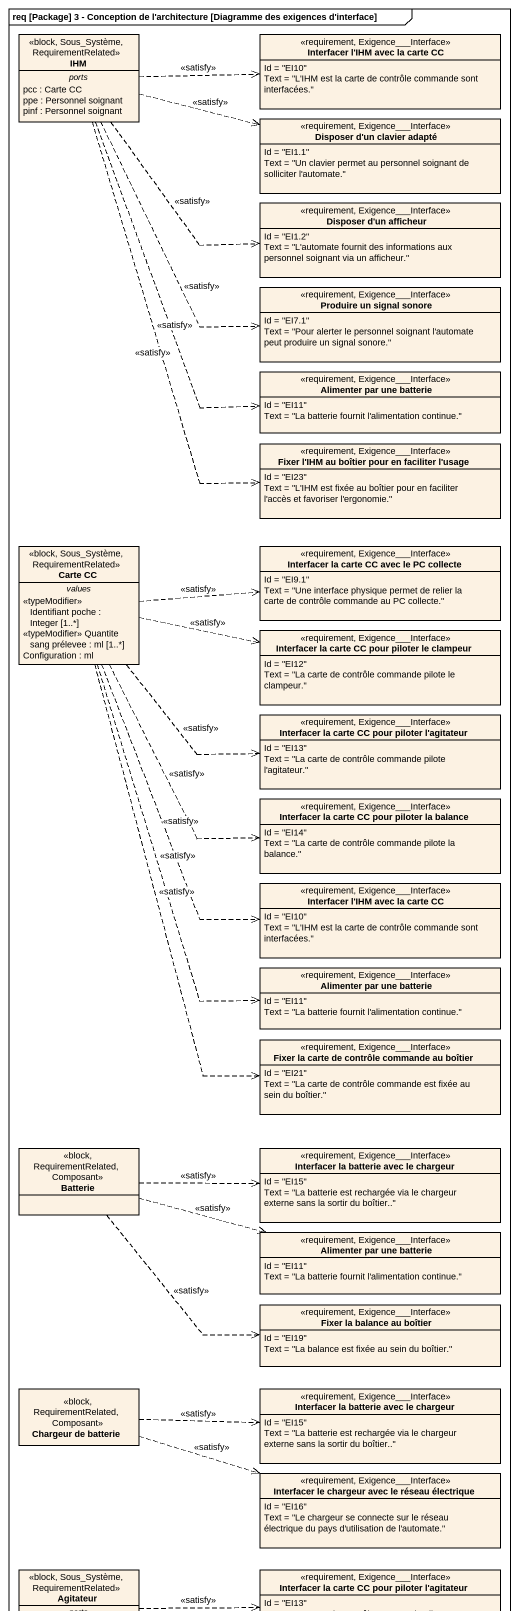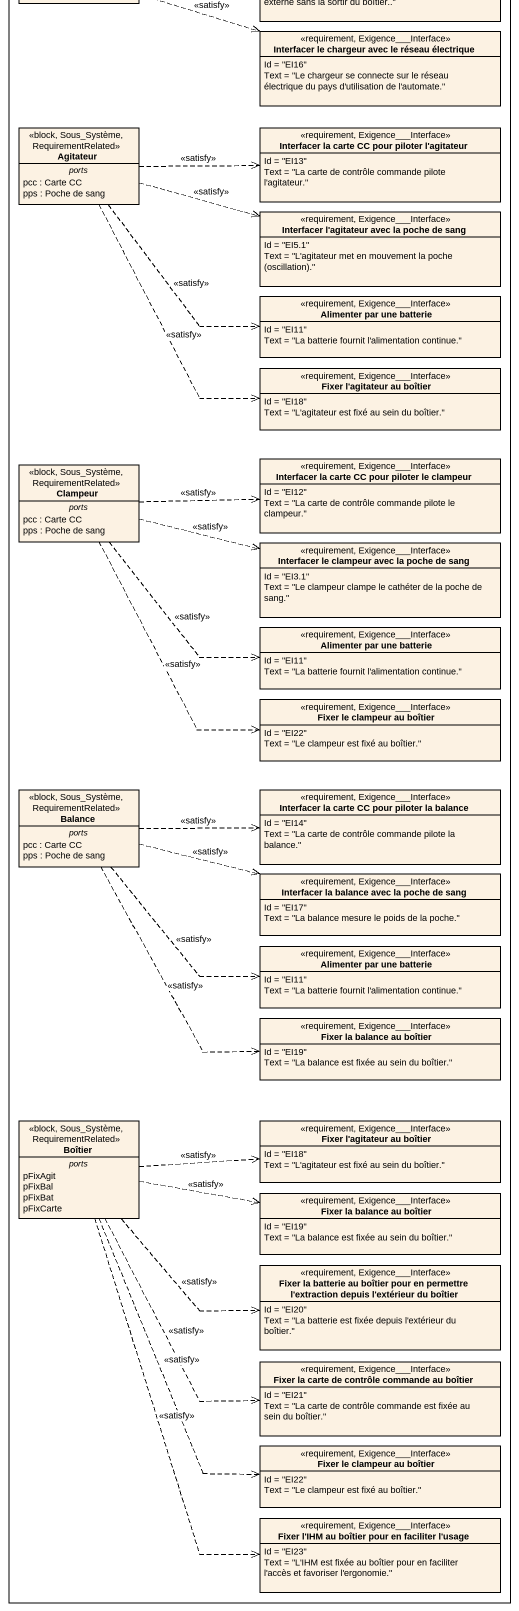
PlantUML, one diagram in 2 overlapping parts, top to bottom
@startuml
mainframe req [Package] 3 - Conception de l'architecture [Diagramme des exigences d'interface]
hide circle
hide empty members
class IHM <<block, Sous_Système, RequirementRelated>> {
  -- ports --
  pcc : Carte CC
  ppe : Personnel soignant
  pinf : Personnel soignant
}
class "Interfacer l'IHM avec la carte CC" as Interfacer_l_IHM_avec_la <<requirement, Exigence___Interface>> {
  Id = "EI10"
  Text = "L'IHM est la carte de contrôle commande sont interfacées."
}
class "Disposer d'un clavier adapté" as Disposer_d_un_clavier_adapté <<requirement, Exigence___Interface>> {
  Id = "EI1.1"
  Text = "Un clavier permet au personnel soignant de solliciter l'automate."
}
class "Disposer d'un afficheur" as Disposer_d_un_afficheur <<requirement, Exigence___Interface>> {
  Id = "EI1.2"
  Text = "L'automate fournit des informations aux personnel soignant via un afficheur."
}
class "Produire un signal sonore" as Produire_un_signal_sonore <<requirement, Exigence___Interface>> {
  Id = "EI7.1"
  Text = "Pour alerter le personnel soignant l'automate peut produire un signal sonore."
}
class "Alimenter par une batterie" as Alimenter_par_une_batterie <<requirement, Exigence___Interface>> {
  Id = "EI11"
  Text = "La batterie fournit l'alimentation continue."
}
class "Fixer l'IHM au boîtier pour en faciliter l'usage" as Fixer_l_IHM_au_boîtier_pour <<requirement, Exigence___Interface>> {
  Id = "EI23"
  Text = "L'IHM est fixée au boîtier pour en faciliter l'accès et favoriser l'ergonomie."
}
class "Carte CC" as Carte_CC <<block, Sous_Système, RequirementRelated>> {
  -- values --
  <<typeModifier>> Identifiant poche : Integer [1..*]
  <<typeModifier>> Quantite sang prélevee : ml [1..*]
  Configuration : ml
}
class "Interfacer la carte CC avec le PC collecte" as Interfacer_la_carte_CC_avec <<requirement, Exigence___Interface>> {
  Id = "EI9.1"
  Text = "Une interface physique permet de relier la carte de contrôle commande au PC collecte."
}
class "Interfacer la carte CC pour piloter le clampeur" as Interfacer_la_carte_CC_pour <<requirement, Exigence___Interface>> {
  Id = "EI12"
  Text = "La carte de contrôle commande pilote le clampeur."
}
class "Interfacer la carte CC pour piloter l'agitateur" as Interfacer_la_carte_CC_pour_2 <<requirement, Exigence___Interface>> {
  Id = "EI13"
  Text = "La carte de contrôle commande pilote l'agitateur."
}
class "Interfacer la carte CC pour piloter la balance" as Interfacer_la_carte_CC_pour_3 <<requirement, Exigence___Interface>> {
  Id = "EI14"
  Text = "La carte de contrôle commande pilote la balance."
}
class "Interfacer l'IHM avec la carte CC" as Interfacer_l_IHM_avec_la_2 <<requirement, Exigence___Interface>> {
  Id = "EI10"
  Text = "L'IHM est la carte de contrôle commande sont interfacées."
}
class "Alimenter par une batterie" as Alimenter_par_une_batterie_2 <<requirement, Exigence___Interface>> {
  Id = "EI11"
  Text = "La batterie fournit l'alimentation continue."
}
class "Fixer la carte de contrôle commande au boîtier" as Fixer_la_carte_de_contrôle <<requirement, Exigence___Interface>> {
  Id = "EI21"
  Text = "La carte de contrôle commande est fixée au sein du boîtier."
}
class Batterie <<block, RequirementRelated, Composant>>
class "Interfacer la batterie avec le chargeur" as Interfacer_la_batterie_avec <<requirement, Exigence___Interface>> {
  Id = "EI15"
  Text = "La batterie est rechargée via le chargeur externe sans la sortir du boîtier.."
}
class "Alimenter par une batterie" as Alimenter_par_une_batterie_3 <<requirement, Exigence___Interface>> {
  Id = "EI11"
  Text = "La batterie fournit l'alimentation continue."
}
class "Fixer la balance au boîtier" as Fixer_la_balance_au_boîtier <<requirement, Exigence___Interface>> {
  Id = "EI19"
  Text = "La balance est fixée au sein du boîtier."
}
class "Chargeur de batterie" as Chargeur_de_batterie <<block, RequirementRelated, Composant>>
class "Interfacer la batterie avec le chargeur" as Interfacer_la_batterie_avec_2 <<requirement, Exigence___Interface>> {
  Id = "EI15"
  Text = "La batterie est rechargée via le chargeur externe sans la sortir du boîtier.."
}
class "Interfacer le chargeur avec le réseau électrique" as Interfacer_le_chargeur_avec <<requirement, Exigence___Interface>> {
  Id = "EI16"
  Text = "Le chargeur se connecte sur le réseau électrique du pays d'utilisation de l'automate."
}
class Agitateur <<block, Sous_Système, RequirementRelated>> {
  -- ports --
  pcc : Carte CC
  pps : Poche de sang
}
class "Interfacer la carte CC pour piloter l'agitateur" as Interfacer_la_carte_CC_pour_4 <<requirement, Exigence___Interface>> {
  Id = "EI13"
  Text = "La carte de contrôle commande pilote l'agitateur."
}
class "Interfacer l'agitateur avec la poche de sang" as Interfacer_l_agitateur_avec <<requirement, Exigence___Interface>> {
  Id = "EI5.1"
  {field} Text = "L'agitateur met en mouvement la poche (oscillation)."
}
class "Alimenter par une batterie" as Alimenter_par_une_batterie_4 <<requirement, Exigence___Interface>> {
  Id = "EI11"
  Text = "La batterie fournit l'alimentation continue."
}
class "Fixer l'agitateur au boîtier" as Fixer_l_agitateur_au_boîtier <<requirement, Exigence___Interface>> {
  Id = "EI18"
  Text = "L'agitateur est fixé au sein du boîtier."
}
class Clampeur <<block, Sous_Système, RequirementRelated>> {
  -- ports --
  pcc : Carte CC
  pps : Poche de sang
}
class "Interfacer la carte CC pour piloter le clampeur" as Interfacer_la_carte_CC_pour_5 <<requirement, Exigence___Interface>> {
  Id = "EI12"
  Text = "La carte de contrôle commande pilote le clampeur."
}
class "Interfacer le clampeur avec la poche de sang" as Interfacer_le_clampeur_avec <<requirement, Exigence___Interface>> {
  Id = "EI3.1"
  Text = "Le clampeur clampe le cathéter de la poche de sang."
}
class "Alimenter par une batterie" as Alimenter_par_une_batterie_5 <<requirement, Exigence___Interface>> {
  Id = "EI11"
  Text = "La batterie fournit l'alimentation continue."
}
class "Fixer le clampeur au boîtier" as Fixer_le_clampeur_au_boîtier <<requirement, Exigence___Interface>> {
  Id = "EI22"
  Text = "Le clampeur est fixé au boîtier."
}
class Balance <<block, Sous_Système, RequirementRelated>> {
  -- ports --
  pcc : Carte CC
  pps : Poche de sang
}
class "Interfacer la carte CC pour piloter la balance" as Interfacer_la_carte_CC_pour_6 <<requirement, Exigence___Interface>> {
  Id = "EI14"
  Text = "La carte de contrôle commande pilote la balance."
}
class "Interfacer la balance avec la poche de sang" as Interfacer_la_balance_avec <<requirement, Exigence___Interface>> {
  Id = "EI17"
  Text = "La balance mesure le poids de la poche."
}
class "Alimenter par une batterie" as Alimenter_par_une_batterie_6 <<requirement, Exigence___Interface>> {
  Id = "EI11"
  Text = "La batterie fournit l'alimentation continue."
}
class "Fixer la balance au boîtier" as Fixer_la_balance_au_boîtier_2 <<requirement, Exigence___Interface>> {
  Id = "EI19"
  Text = "La balance est fixée au sein du boîtier."
}
class Boîtier <<block, Sous_Système, RequirementRelated>> {
  -- ports --
  pFixAgit
  pFixBal
  pFixBat
  pFixCarte
}
class "Fixer l'agitateur au boîtier" as Fixer_l_agitateur_au_boîtier_2 <<requirement, Exigence___Interface>> {
  Id = "EI18"
  Text = "L'agitateur est fixé au sein du boîtier."
}
class "Fixer la balance au boîtier" as Fixer_la_balance_au_boîtier_3 <<requirement, Exigence___Interface>> {
  Id = "EI19"
  Text = "La balance est fixée au sein du boîtier."
}
class "Fixer la batterie au boîtier pour en permettre l'extraction depuis l'extérieur du boîtier" as Fixer_la_batterie_au <<requirement, Exigence___Interface>> {
  Id = "EI20"
  Text = "La batterie est fixée depuis l'extérieur du boîtier."
}
class "Fixer la carte de contrôle commande au boîtier" as Fixer_la_carte_de_contrôle_2 <<requirement, Exigence___Interface>> {
  Id = "EI21"
  Text = "La carte de contrôle commande est fixée au sein du boîtier."
}
class "Fixer le clampeur au boîtier" as Fixer_le_clampeur_au_boîtier_2 <<requirement, Exigence___Interface>> {
  Id = "EI22"
  Text = "Le clampeur est fixé au boîtier."
}
class "Fixer l'IHM au boîtier pour en faciliter l'usage" as Fixer_l_IHM_au_boîtier_pour_2 <<requirement, Exigence___Interface>> {
  Id = "EI23"
  Text = "L'IHM est fixée au boîtier pour en faciliter l'accès et favoriser l'ergonomie."
}
IHM .right.> Interfacer_l_IHM_avec_la : <<satisfy>>
IHM .right.> Disposer_d_un_clavier_adapté : <<satisfy>>
IHM .right.> Disposer_d_un_afficheur : <<satisfy>>
IHM ..> Produire_un_signal_sonore : <<satisfy>>
IHM ..> Alimenter_par_une_batterie : <<satisfy>>
IHM ..> Fixer_l_IHM_au_boîtier_pour : <<satisfy>>
Carte_CC .right.> Interfacer_la_carte_CC_avec : <<satisfy>>
Carte_CC .right.> Interfacer_la_carte_CC_pour : <<satisfy>>
Carte_CC .right.> Interfacer_la_carte_CC_pour_2 : <<satisfy>>
Carte_CC ..> Interfacer_la_carte_CC_pour_3 : <<satisfy>>
Carte_CC ..> Interfacer_l_IHM_avec_la_2 : <<satisfy>>
Carte_CC ..> Alimenter_par_une_batterie_2 : <<satisfy>>
Carte_CC ..> Fixer_la_carte_de_contrôle : <<satisfy>>
Batterie .right.> Interfacer_la_batterie_avec : <<satisfy>>
Batterie .right.> Alimenter_par_une_batterie_3 : <<satisfy>>
Batterie .right.> Fixer_la_balance_au_boîtier : <<satisfy>>
Chargeur_de_batterie .right.> Interfacer_la_batterie_avec_2 : <<satisfy>>
Chargeur_de_batterie .right.> Interfacer_le_chargeur_avec : <<satisfy>>
Agitateur .right.> Interfacer_la_carte_CC_pour_4 : <<satisfy>>
Agitateur .right.> Interfacer_l_agitateur_avec : <<satisfy>>
Agitateur .right.> Alimenter_par_une_batterie_4 : <<satisfy>>
Agitateur ..> Fixer_l_agitateur_au_boîtier : <<satisfy>>
Clampeur .right.> Interfacer_la_carte_CC_pour_5 : <<satisfy>>
Clampeur .right.> Interfacer_le_clampeur_avec : <<satisfy>>
Clampeur .right.> Alimenter_par_une_batterie_5 : <<satisfy>>
Clampeur ..> Fixer_le_clampeur_au_boîtier : <<satisfy>>
Balance .right.> Interfacer_la_carte_CC_pour_6 : <<satisfy>>
Balance .right.> Interfacer_la_balance_avec : <<satisfy>>
Balance .right.> Alimenter_par_une_batterie_6 : <<satisfy>>
Balance ..> Fixer_la_balance_au_boîtier_2 : <<satisfy>>
Boîtier .right.> Fixer_l_agitateur_au_boîtier_2 : <<satisfy>>
Boîtier .right.> Fixer_la_balance_au_boîtier_3 : <<satisfy>>
Boîtier .right.> Fixer_la_batterie_au : <<satisfy>>
Boîtier ..> Fixer_la_carte_de_contrôle_2 : <<satisfy>>
Boîtier ..> Fixer_le_clampeur_au_boîtier_2 : <<satisfy>>
Boîtier ..> Fixer_l_IHM_au_boîtier_pour_2 : <<satisfy>>
@enduml
